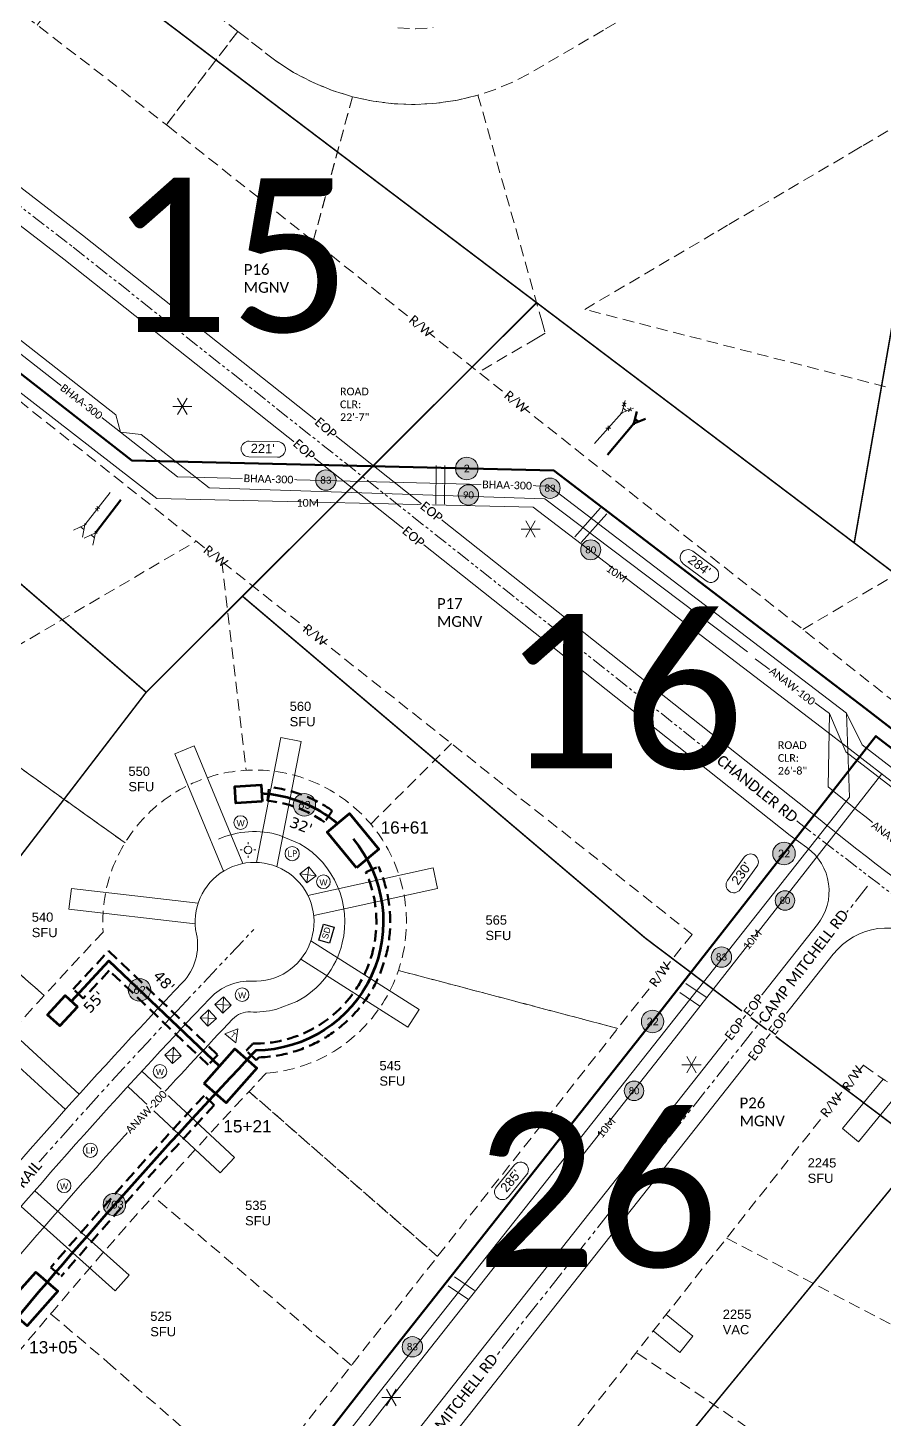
# Model space of a CAD drawing. Header units: inches. Extents: x 0 to 2372193, y 0 to 1426201.
# Drawn here: x 2369948 to 2370505, y 1420279 to 1421183 of the extents above; entities that cross this region are included whole.
import ezdxf
from ezdxf import colors
from ezdxf.entities.mleader import LeaderData, LeaderLine
from ezdxf.enums import TextEntityAlignment as Align
from ezdxf.lldxf.tags import DXFTag
from ezdxf.math import Vec2, Vec3

# ---------------------------------------------------------------- set-up
doc = ezdxf.new("R2010")
doc.units = ezdxf.units.IN
doc.header["$MEASUREMENT"] = 0
doc.linetypes.add('DASHED', pattern=[0.75, 0.5, -0.25])
doc.linetypes.add('PHANTOM2', pattern=[1.25, 0.625, -0.125, 0.125, -0.125, 0.125, -0.125])
for name, color, linetype in [('845CHH', 7, 'Continuous'), ('8645CHH', 7, 'Continuous'), ('ADDRESS', 6, 'Continuous'), ('AERIAL CABLE EX', 5, 'Continuous'), ('Center Line', 1, 'PHANTOM2'), ('EOP', 6, 'Continuous'), ('EX PED', 5, 'Continuous'), ('EXIST MH', 20, 'Continuous'), ('ga_clayton', 7, 'Continuous'), ('Grouping_Boundary', 2, 'Continuous'), ('HYDRANT', 7, 'Continuous'), ('INNER DUCT', 7, 'Continuous'), ('LIGHT_POST', 7, 'Continuous'), ('LINE LABELS', 7, 'Continuous'), ('Parcels', 7, 'Continuous'), ('Pedestal', 7, 'Continuous'), ('POLE INFO', 7, 'Continuous'), ('PROPOSED_BURIED', 5, 'Continuous'), ('REELS BUBBLES', 87, 'Continuous'), ('Right_of_Way', 7, 'Continuous'), ('SPAN LENGTHS', 7, 'Continuous'), ('Storm_Drain_Inlet', 7, 'Continuous'), ('StormDrain', 20, 'Continuous'), ('STREET NAMES', 250, 'Continuous'), ('Water_Meter', 7, 'Continuous')]:
    doc.layers.add(name, color=color, linetype=linetype)
for name, color, linetype, lineweight in [('AnchorGuyProposed', 1, 'Continuous', 50), ('AnchorGuyRemove', 7, 'Continuous', 0), ('BURIED CABLE EX', 32, 'BUR', 30), ('CenterLine', 161, 'Continuous', 0), ('DRIVEWAYS', 250, 'Continuous', 20), ('FireHydrant', 150, 'Continuous', 0), ('INNERDUCT', 4, 'Continuous', 53), ('Level 19', 7, 'DASHED', 0), ('OVERLASH', 255, 'Continuous', 0), ('Poles', 7, 'Continuous', 0), ('PROP CABLE', 1, 'Continuous', 50), ('PROPOSED_AERIAL', 1, 'Continuous', 60), ('ROAD CLEARENCE TEXT', 7, 'Continuous', 0), ('Stationing', 7, 'Continuous', 0), ('Transformer', 92, 'Continuous', 0), ('WaterMeter', 252, 'Continuous', 0)]:
    doc.layers.add(name, color=color, linetype=linetype, lineweight=lineweight)
doc.styles.add('Annotative', font='arial.ttf')
doc.styles.add('calibri', font='calibri.ttf')
doc.styles.add('Legend', font='calibri.ttf')
doc.styles.add('PROPOSED', font='calibri.ttf')
doc.styles.get("Standard").update_dxf_attribs({"font": 'arial.ttf'})
doc.styles.add('Style-Arial', font='arial.ttf')
tags = doc.linetypes.add('BUR', pattern='A,4.693196,-0.073857,["B",Standard,S=0.5,R=0,X=0,Y=-0.25],-0.553701,4.679246', length=10).pattern_tags.tags
tags[6] = DXFTag(74, 10)

# ---------------------------------------------------------------- blocks, each defined once
blk = doc.blocks.new('_Open90')
at = {"color": 0, "linetype": 'ByBlock', "lineweight": -2}
for p, q in [((-0.5, 0.5), (0, 0)), ((0, 0), (-1, 0)), ((0, 0), (-0.5, -0.5))]:
    blk.add_line(p, q, dxfattribs=at)
blk = doc.blocks.new('845CHH')
at = {"layer": '845CHH', "color": 1, "lineweight": 90}
blk.add_lwpolyline([(15.83, -10.3), (-14.23, -10.19), (-14.31, 8.84), (15.74, 8.74)], close=True, dxfattribs=at)
blk = doc.blocks.new('8645CHH')
at = {"layer": '8645CHH', "color": 1, "lineweight": 70}
blk.add_lwpolyline([(9.14, -5.9), (-7.87, -5.84), (-7.92, 4.93), (9.09, 4.88)], close=True, dxfattribs=at)
blk = doc.blocks.new('FireHydrant')
at = {"layer": 'FireHydrant'}
for points in [[(0, 1.07), (0, 1.44)], [(-1.07, 0), (-1.44, 0)], [(0, -1.07), (0, -1.44)], [(1.07, 0), (1.44, 0)]]:
    blk.add_lwpolyline(points, dxfattribs=at)
blk.add_circle((0, 0), 0.701, dxfattribs=at)
blk = doc.blocks.new('LP')
at = {"layer": 'EXIST MH', "color": 250, "lineweight": 0}
blk.add_circle((0, 0.01), 4.61, dxfattribs=at)
at = {"layer": 'EXIST MH', "color": 250, "insert": (0.09, 0.05), "char_height": 4, "width": 6.2563, "attachment_point": 5, "style": 'Legend'}
blk.add_mtext('{\\fVerdana|b0|i0|c0|p34;LP}', dxfattribs=at)
blk = doc.blocks.new('EX PED')
at = {"layer": 'EX PED', "color": 5, "lineweight": 0}
blk.add_lwpolyline([(-3.76, 3.74), (3.76, 3.74), (3.76, -3.74), (-3.76, -3.74)], close=True, dxfattribs=at)
for points in [[(-3.76, 3.74), (3.76, -3.74)], [(3.76, 3.74), (-3.76, -3.74)]]:
    blk.add_lwpolyline(points, dxfattribs=at)
blk = doc.blocks.new('StormDrainSymbol')
at = {"layer": 'StormDrain'}
blk.add_lwpolyline([(-1.36, 0.9), (1.36, 0.9), (1.36, -0.9), (-1.36, -0.9)], close=True, dxfattribs=at)
blk.add_text('SD', height=0.998, dxfattribs=at).set_placement((-0.87, -0.44))
blk = doc.blocks.new('Transformer')
at = {"layer": 'Transformer'}
blk.add_lwpolyline([(0, 1.52), (-1.31, -0.76), (1.31, -0.76)], close=True, dxfattribs=at)
blk.add_text('T', height=0.998, dxfattribs=at).set_placement((-0.35, -0.44))
blk = doc.blocks.new('WaterMeter')
at = {"layer": 'WaterMeter'}
blk.add_circle((0, 0), 1.11, dxfattribs=at)
blk.add_text('W', height=0.998, dxfattribs=at).set_placement((-0.66, -0.6))
blk = doc.blocks.new('*U310')
at = {"linetype": 'Continuous', "lineweight": 0, "true_color": 0xffffff}
h = blk.add_hatch(color=7, dxfattribs=at)
h.dxf.hatch_style = 1
h.paths.add_polyline_path([(-0.122, 0, 1), (0.122, 0, 1)])
at = {"color": 0, "linetype": 'ByBlock', "lineweight": -2}
blk.add_circle((0, 0), 0.122, dxfattribs=at)
at = {"color": 0, "linetype": 'ByBlock', "lineweight": -2, "style": 'PROPOSED'}
blk.add_attdef('CCFN', text='', height=0.0844, dxfattribs=at).set_placement((0, 0), align=Align.MIDDLE_CENTER)
at = {"color": 0, "linetype": 'ByBlock', "lineweight": -2, "flags": 104}
blk.add_attdef('CCFA', text='', height=0.0844, dxfattribs=at).set_placement((0.206, 0.09), align=Align.TOP_LEFT)
blk = doc.blocks.new('ACMAP_ANN_TEMPLATE_SPANS')
at = {"color": 0, "linetype": 'ByBlock', "lineweight": -2}
for p, q in [((-8.2, 12.5), (22.7, 12.5)), ((-8.2, -4.5), (22.7, -4.5))]:
    blk.add_line(p, q, dxfattribs=at)
for centre, start, end in [((-8.2, 4), 90, 270), ((22.7, 4), 270, 90)]:
    blk.add_arc(centre, 8.49, start, end, dxfattribs=at)
at = {"color": 18, "lineweight": 50, "true_color": 0x000000, "style": 'Annotative'}
blk.add_attdef('AERIALFOOT', text='', height=10, dxfattribs=at).set_placement((6.7, 4.7), align=Align.MIDDLE_CENTER)
blk = doc.blocks.new('POLES')
at = {"layer": 'Poles'}
for points in [[(-0.93, 1.72), (1.13, -1.84)], [(-0.93, -1.84), (1.13, 1.71)], [(-1.96, -0.06), (2.16, -0.06)]]:
    blk.add_lwpolyline(points, dxfattribs=at)
blk = doc.blocks.new('*U244')
for p, q in [((-7.59, 0.66), (-7.42, 0.81)), ((0, 0), (-7.59, 0.66)), ((-7.45, 0.49), (-7.59, 0.66))]:
    blk.add_line(p, q)
blk = doc.blocks.new('*U246')
for p, q in [((-7.58, 0.76), (-9.76, -0.08)), ((-9.57, 2), (-7.58, 0.76)), ((-8.37, 1.25), (-8.45, 0.43))]:
    blk.add_line(p, q)
for points in [[(-7.41, 0.9), (-7.58, 0.76)], [(0, 0), (-7.58, 0.76)], [(-7.58, 0.76), (-7.44, 0.58)], [(-3.44, 0.67), (-4.14, 0.09)], [(-4.08, 0.73), (-3.5, 0.03)]]:
    blk.add_lwpolyline(points)
blk = doc.blocks.new('*U245')
blk.add_line((-8.35, 1.33), (-8.44, 0.51))
blk.add_lwpolyline([(-9.55, 2.09), (-7.57, 0.83), (-9.76, 0.02)])
blk = doc.blocks.new('*U247')
for p, q in [((-9.77, -0.19), (-7.59, 0.66)), ((-7.59, 0.66), (-9.58, 1.89)), ((-8.45, 0.33), (-8.38, 1.15)), ((-7.59, 0.66), (-7.42, 0.8)), ((0, 0), (-7.59, 0.66)), ((-7.45, 0.49), (-7.59, 0.66))]:
    blk.add_line(p, q)
blk = doc.blocks.new('*U248')
for points in [[(-7.57, 0.83), (-9.78, 0.04)], [(-7.57, 0.83), (-9.54, 2.1)], [(-8.67, 0.12), (-9.52, 0.44)], [(-8.43, 1.75), (-9.32, 1.62)], [(-9.25, -0.14), (-8.93, 0.7)], [(-8.81, 1.24), (-8.94, 2.13)], [(-8.44, 0.53), (-8.35, 1.33)], [(-7.57, 0.83), (-7.4, 0.97)], [(0, 0), (-7.57, 0.83)], [(-7.43, 0.66), (-7.57, 0.83)], [(-4.14, 0.14), (-3.43, 0.7)], [(-3.51, 0.06), (-4.07, 0.77)]]:
    blk.add_lwpolyline(points)
blk = doc.blocks.new('*U455')
at = {"linetype": 'Continuous', "lineweight": 0}
for p, q in [((-0.04, -1.35), (-1.04, 0.68)), ((0.86, -0.91), (-0.14, 1.12))]:
    blk.add_line(p, q, dxfattribs=at)
blk = doc.blocks.new('*U456')
at = {"linetype": 'Continuous', "lineweight": 0}
for p, q in [((-0.04, -1.35), (-1.04, 0.68)), ((0.86, -0.91), (-0.14, 1.12))]:
    blk.add_line(p, q, dxfattribs=at)
blk = doc.blocks.new('*U424')
at = {"linetype": 'Continuous', "lineweight": 0}
for p, q in [((0.51, -0.12), (-3.93, 0.26)), ((0.42, -1.12), (-4.02, -0.74))]:
    blk.add_line(p, q, dxfattribs=at)
blk = doc.blocks.new('*U425')
at = {"linetype": 'Continuous', "lineweight": 0}
for p, q in [((0.51, -0.12), (-3.93, 0.26)), ((0.42, -1.12), (-4.02, -0.74))]:
    blk.add_line(p, q, dxfattribs=at)

msp = doc.modelspace()

# ---------------------------------------------------------------- linework, layer by layer
at = {"layer": 'AERIAL CABLE EX', "lineweight": 0}
for points in [[(2370008.35, 1420920.02), (2370005.34, 1420931.26), (2369875.07, 1421033.08), (2369836.92, 1421062.9), (2369685.56, 1421179.63), (2369680.02, 1421348.58), (2369477.42, 1421346.83), (2369355.36, 1421451.88), (2369209.84, 1421582.41), (2369184.51, 1421605.84), (2368814.39, 1421929.23), (2368663.14, 1421980.87), (2368411.46, 1422091.02), (2368329.39, 1422355.55), (2368150.9, 1422591.99), (2368012.42, 1422822.14), (2367874.32, 1422981.38), (2367668.43, 1423143.76), (2367556.83, 1423231.77), (2367556.35, 1423258.78)], [(2370415.84, 1420777.38), (2370284.09, 1420876.78), (2370066, 1420883.85), (2370021.68, 1420918.48), (2370008.34, 1420920.05)]]:
    msp.add_lwpolyline(points, dxfattribs=at).dxf.unprotected_set("ltscale", 0)
at = {"layer": 'BURIED CABLE EX', "lineweight": 0}
for points in [[(2370469.03, 1420737.37), (2370479.75, 1420712.41), (2370621.85, 1420602.7), (2370757.56, 1420515.3, 0.017997), (2370832.99, 1420594.98), (2370841.08, 1420604.23, 0.02712), (2370942.38, 1420734.81), (2370946.7, 1420741.08, 0.003806), (2370959.67, 1420760.32, 0.010881), (2371052.6, 1420912.54), (2371055.37, 1420917.3, 0.001815), (2371070.19, 1420943.1, 0.028699), (2371088.47, 1420978.95), (2371088.47, 1420978.95, 0.034324), (2371104.76, 1421024.22), (2371107.26, 1421033.52, 0.074399), (2371117.72, 1421136.83), (2371113.39, 1421243.47)], [(2370695.2, 1420844.12), (2370702.59, 1420838.98), (2370854.61, 1420733.24, -0.425965), (2370856.87, 1420719, -0.039308), (2370704.18, 1420547.09, -0.341388), (2370673.78, 1420543.79, -0.033378), (2370468.15, 1420689.57), (2370469.03, 1420737.37)], [(2369540.13, 1419398.27, -0.093447), (2369601.6, 1419843.61), (2369605.85, 1419856.07, -0.052419), (2369713.7, 1420085.69), (2369721.92, 1420099.09, -0.008154), (2369743.38, 1420132.33, -0.010409), (2369843.64, 1420264.75), (2369851.99, 1420275.26, -0.011866), (2369973.38, 1420420.56), (2369983.67, 1420432.25, -0.009049), (2370081.21, 1420538.71, -0.217628), (2370092.78, 1420543.36, 0.070616), (2370109.18, 1420544.92), (2370122.82, 1420550.06, 0.215492), (2370152.48, 1420588.17), (2370152.48, 1420588.17), (2370152.48, 1420588.17, 0.331863), (2370124.92, 1420652.62), (2370111.55, 1420658.3, 0.173705), (2370072.1, 1420655.67)]]:
    msp.add_lwpolyline(points, format="xyb", dxfattribs=at).dxf.unprotected_set("ltscale", 0)
msp.add_lwpolyline([(2370469.03, 1420737.37), (2370420.76, 1420772.72)], dxfattribs=at).dxf.unprotected_set("ltscale", 0)
at = {"layer": 'CenterLine', "color": 7, "linetype": 'PHANTOM2', "lineweight": 0, "ltscale": 20}
for points in [[(2370493.66, 1420624.98), (2370465.62, 1420589.51), (2370095.18, 1420120.88, 0.215134), (2369859.84, 1419211.88, 0.213535)], [(2369699.49, 1420120.66, -0.036086), (2370045.28, 1420544.36), (2370094.93, 1420596.96)]]:
    msp.add_lwpolyline(points, format="xyb", dxfattribs=at)
at = {"layer": 'DRIVEWAYS', "color": 1, "lineweight": 0}
for points in [[(2370075.29, 1420634.84), (2370043.71, 1420711.17), (2370056.27, 1420716.3), (2370087.89, 1420639.79)], [(2370096.77, 1420640.52), (2370112.47, 1420721.62), (2370125.78, 1420718.98), (2370110.02, 1420637.7)], [(2370130.1, 1420619.06), (2370211.41, 1420636.93), (2370214.25, 1420623.67), (2370133.89, 1420606.03)], [(2370056.89, 1420600.68), (2369974.86, 1420610.17), (2369976.49, 1420623.64), (2370058.83, 1420614.09)], [(2370132.11, 1420589.66), (2370202.34, 1420544.96), (2370195, 1420533.54), (2370125.61, 1420577.75)], [(2369972.53, 1420479.91), (2369911.77, 1420535.44), (2369920.97, 1420545.41), (2369981.59, 1420489.97)], [(2370022.26, 1420504.92), (2370082.47, 1420448.8), (2370073.17, 1420438.92), (2370013.11, 1420494.94)], [(2370515.06, 1420492.02), (2370487.85, 1420459), (2370477.42, 1420467.68), (2370503.89, 1420499.77)], [(2369952.59, 1420427.17), (2370014.04, 1420372.29), (2370004.95, 1420362.22), (2369943.7, 1420416.95)], [(2370362.9, 1420346.72), (2370380.29, 1420332.73), (2370371.74, 1420322.2), (2370354.49, 1420336.08)]]:
    msp.add_lwpolyline(points, dxfattribs=at)
at = {"layer": 'EOP', "color": 6, "lineweight": 0}
for points in [[(2371049.63, 1421828.14), (2371077.76, 1421135.06, -0.14542), (2371035.54, 1420963.1, -0.013028), (2370926.16, 1420782.17, -0.003513), (2370914.5, 1420764.86, -0.416595), (2370886.57, 1420759.73), (2370702.8, 1420887.56, -0.233306), (2370687.82, 1420914.67, 2.759786), (2370660.48, 1420878.64, -0.211638), (2370688.33, 1420873.26), (2370874.54, 1420743.74, -0.423868), (2370879.16, 1420715.37, -0.041088), (2370718.04, 1420532.67, -0.341388), (2370663.33, 1420526.74, -0.033361), (2370455.63, 1420673.98), (2369983.74, 1421048.17), (2369807.99, 1421183.71, -0.400988)], [(2369197.69, 1421411.93, 0.106087), (2369327.3, 1421504.37, -0.431641), (2369378.02, 1421509.15, 0.013583), (2369692.84, 1421247.26), (2369971.42, 1421032.42), (2370443.51, 1420658.06), (2370454.4, 1420650.12, -0.425499), (2370461.23, 1420600.14), (2370087.34, 1420127.08, 0.204089), (2369842.75, 1419258.35, -0.431011), (2369810.53, 1419218.97, 0.000392), (2369807.37, 1419218.74, 0.028207), (2369575, 1419188.38, -0.377817), (2369543.37, 1419212.32, -0.200738), (2369728.31, 1420145.62, -0.032616), (2370062.12, 1420547.64, -0.000416), (2370066.72, 1420552.48, -0.217628), (2370093.71, 1420563.34, 2.925511), (2370057.69, 1420593.98, -0.246241), (2370048.84, 1420562.7, 0.032448), (2369714.77, 1420161.01, -0.388396), (2369668.47, 1420151.58, 0.186255), (2369451.76, 1420189.15)], [(2372026.09, 1419367.98), (2371859, 1419559.86), (2371679.59, 1419792.93, 0.086458), (2371426.19, 1420022), (2371252.25, 1420131.41), (2370652.87, 1420509.69, -0.018648), (2370533.08, 1420589.43, 0.401303), (2370471.46, 1420580.83), (2370102.98, 1420114.62, 0.213793), (2369868.73, 1419219.36, 0.006665), (2369948.59, 1418777.89), (2370033.23, 1418274.41)]]:
    msp.add_lwpolyline(points, format="xyb", dxfattribs=at)
at = {"layer": 'INNERDUCT'}
msp.add_lwpolyline([(2370100.01, 1420685.42, -0.162858), (2370149.35, 1420665.89, -0.162858)], format="xyb", dxfattribs=at)
for points in [[(2369976.42, 1420550.38), (2370000.82, 1420576.63), (2370072.69, 1420508.13)], [(2370075.68, 1420511.49), (2370075.79, 1420511.38)]]:
    msp.add_lwpolyline(points, dxfattribs=at)
at = {"layer": 'Level 19', "color": 2, "lineweight": 50, "ltscale": 15}
for points in [[(2370140.82, 1420666.77, 0.126688), (2370103.86, 1420680.6), (2370104.82, 1420689.55, -0.126688), (2370145.98, 1420674.14)], [(2370090.06, 1420518.24, -0.000396), (2370094.38, 1420522.8, 0.54747), (2370167.77, 1420634.1), (2370176, 1420637.76, -0.532701), (2370098.29, 1420513.84, 0.000155), (2370096.6, 1420512.06)], [(2369969.86, 1420371.5, -0.009421), (2370069.22, 1420482.82), (2370062.62, 1420488.94, 0.009421), (2369963.04, 1420377.37)]]:
    msp.add_lwpolyline(points, format="xyb", close=True, dxfattribs=at)
msp.add_lwpolyline([(2370065.34, 1420508.92), (2370001.02, 1420570.23), (2369984.17, 1420552.1), (2369977.58, 1420558.23), (2370000.63, 1420583.03), (2370071.55, 1420515.43)], close=True, dxfattribs=at)
at = {"layer": 'Parcels', "color": 255, "linetype": 'DASHED', "lineweight": 0, "ltscale": 15}
for points in [[(2369954.26, 1421184.56), (2369999.29, 1421246.9), (2370084.64, 1421180.44), (2370038.16, 1421119.86)], [(2370407.8, 1421231.16), (2370322.19, 1421181.21), (2370273.2, 1421152.64), (2370262.71, 1421147.26), (2370251.83, 1421142.71), (2370240.63, 1421139), (2370227.25, 1421135.78), (2370213.64, 1421133.77), (2370199.9, 1421132.99), (2370186.15, 1421133.43), (2370172.49, 1421135.12), (2370159.04, 1421138.01), (2370145.85, 1421142.12), (2370133.09, 1421147.4), (2370120.85, 1421153.81), (2370109.23, 1421161.29), (2370084.64, 1421180.44), (2369999.29, 1421246.9)], [(2370038.16, 1421119.86), (2370084.64, 1421180.44), (2370109.23, 1421161.29), (2370120.85, 1421153.81), (2370133.09, 1421147.4), (2370145.85, 1421142.12), (2370159.04, 1421138.01), (2370133.61, 1421044.19)], [(2370188.64, 1421182.85), (2370200.11, 1421182.21), (2370211.57, 1421182.9)], [(2370133.61, 1421044.19), (2370159.04, 1421138.01), (2370172.49, 1421135.12), (2370186.15, 1421133.43), (2370199.9, 1421132.99), (2370213.64, 1421133.77), (2370227.25, 1421135.78), (2370240.63, 1421139), (2370282.1, 1420992.37), (2370284.35, 1420984.41), (2370278.89, 1420981.12), (2370241.02, 1420959.02)], [(2370559.95, 1420935.55), (2370309.97, 1420999.85), (2370368.12, 1421034.06), (2370396.4, 1421050.7), (2370403.71, 1421055), (2370483.6, 1421102), (2370490.84, 1421106.26), (2370528.61, 1421128.48), (2370605.77, 1420996.07)], [(2370451.78, 1420791.9), (2370571.61, 1420862.73)], [(2370011.3, 1420653.25), (2370002.33, 1420659.66), (2369881.43, 1420746.08), (2370057.61, 1420849.21)], [(2370074.23, 1420836.03), (2370090.05, 1420700.38)], [(2369958.83, 1420554.13), (2369795.9, 1420696.01), (2369881.43, 1420746.08), (2370002.33, 1420659.66), (2370011.3, 1420653.25)], [(2370170.96, 1420665.41), (2370223.43, 1420717.72)], [(2369893.02, 1420480.58), (2369703.7, 1420641.92), (2369795.9, 1420696.01), (2369958.83, 1420554.13)], [(2370188.92, 1420570.35), (2370331.43, 1420532.67)], [(2370331.43, 1420532.67), (2370188.92, 1420570.35)], [(2370091.83, 1420491.68), (2370214.33, 1420384.52)], [(2370214.33, 1420384.52), (2370091.83, 1420491.68)], [(2370158.37, 1420313.71), (2370029.56, 1420423.67)], [(2370402.13, 1420396.35), (2370614.93, 1420285.17), (2370679.04, 1420386.75)], [(2369962.96, 1420347.26), (2370000, 1420315.87), (2370094.45, 1420232.85)], [(2370937.26, 1420223.78), (2370788.32, 1420021.25), (2370343.5, 1420322.18)]]:
    msp.add_lwpolyline(points, dxfattribs=at)
at = {"layer": 'PROPOSED_BURIED', "color": 10, "lineweight": 60, "ltscale": 6}
msp.add_lwpolyline([(2370159.48, 1420655.75, -0.63405), (2370096.31, 1420518.3, 0.032845), (2369763.9, 1420118.04, 0.19676), (2369584.62, 1419235.75, -0.009253), (2369660.11, 1419248.04), (2369675.77, 1419139.16)], format="xyb", dxfattribs=at)
at = {"layer": 'Right_of_Way', "color": 3, "linetype": 'DASHED', "lineweight": 0, "ltscale": 15}
for points in [[(2369884.22, 1421238.58), (2370039.18, 1421119.07), (2370510.14, 1420745.62), (2370648.37, 1420644.73, 0.000916), (2370706.87, 1420606.07, 0.026294), (2370805.86, 1420718.43), (2370662.36, 1420818.24, -2.283549), (2370746.27, 1420930.41), (2370887.06, 1420832.48, 0.011721), (2370983.59, 1420993.11, 0.14598), (2371017.82, 1421132.39), (2370991.08, 1421791.17)], [(2369245.86, 1421376.76, 0.061211), (2369331.84, 1421429.94, 0.013021), (2369637.53, 1421176.26), (2369915.97, 1420961.52), (2370379.73, 1420593.78), (2370040.42, 1420164.48, 0.198391), (2369780.16, 1419276.79, 0.022231), (2369596.68, 1419253.13, -0.193417), (2369776.21, 1420109.47, -0.032443), (2370103.04, 1420503.59, 2.398238), (2369997.09, 1420595.29, 0.030361), (2369679.33, 1420214.19, 0.1701), (2369440.04, 1420247.99, 0.1701)], [(2370491.3, 1420508.65, -0.00004), (2370491.04, 1420508.84), (2370149.89, 1420077.21, 0.213853), (2369927.91, 1419229.24, 0.006676), (2370007.63, 1418788.6), (2370092.4, 1418284.35)], [(2371949.19, 1419319.88), (2371609.23, 1419736.8, 0.086699), (2371378.23, 1419945.85), (2371204.27, 1420055.26), (2370605.33, 1420433.27, -0.016922), (2370491.3, 1420508.65, -0.016922)]]:
    msp.add_lwpolyline(points, format="xyb", dxfattribs=at)

# ---------------------------------------------------------------- block references
at = {"layer": '845CHH', "color": 1, "lineweight": 50}
for p, rotation in [((2370159.48, 1420655.75), 309.691956604541), ((2370080.89, 1420501.94), 228.6007743991034), ((2369951.53, 1420356.97), 228.6007743991034)]:
    msp.add_blockref('845CHH', p, dxfattribs=dict(at, rotation=rotation))
at = {"layer": '8645CHH', "color": 1, "lineweight": 50}
for p, rotation in [((2370090.87, 1420685.42), 3.471755062314018), ((2369969.89, 1420544), 47.57651791405318)]:
    msp.add_blockref('8645CHH', p, dxfattribs=dict(at, rotation=rotation))
at = {"layer": 'AnchorGuyProposed', "xscale": -3.5, "yscale": -3.5, "zscale": -3.5}
for name, p, rotation in [('*U247', (2370324.69, 1420905.29), 54.65770695759011), ('*U244', (2370008.54, 1420876.05), 237.6029987381461)]:
    msp.add_blockref(name, p, dxfattribs=dict(at, rotation=rotation))
at = {"layer": 'AnchorGuyRemove', "xscale": -3.5, "yscale": -3.5, "zscale": -3.5}
for name, p, rotation in [('*U248', (2370316.43, 1420912.71), 54.65770695759011), ('*U246', (2370001.66, 1420880.91), 237.6029987381461), ('*U245', (2370008.84, 1420875.45), 237.6029987381461)]:
    msp.add_blockref(name, p, dxfattribs=dict(at, rotation=rotation))
at = {"layer": 'ga_clayton', "xscale": 3, "yscale": 3, "zscale": 3}
for p in [(2370048.21, 1420936.97), (2370274.48, 1420857.27), (2370379.07, 1420509.25), (2370184.08, 1420293.05)]:
    msp.add_blockref('POLES', p, dxfattribs=at)
at = {"layer": 'HYDRANT', "lineweight": 35, "xscale": 3.5, "yscale": 3.5, "zscale": 3.5}
msp.add_blockref('FireHydrant', (2370091.2, 1420648.63), dxfattribs=at)
at = {"layer": 'LIGHT_POST', "lineweight": 35}
for p in [(2370119.87, 1420646.25), (2369988.78, 1420453.45)]:
    msp.add_blockref('LP', p, dxfattribs=at)
at = {"layer": 'OVERLASH', "color": 18, "true_color": 0x000000}
for name, p, xscale, yscale, zscale, rotation in [('*U425', (2370212.93, 1420895.53), 5.638286773768183, 5.638286773768183, 5.638286773768183, 94.47999126188384), ('*U424', (2370317.96, 1420868.97), 5.638286773768183, 5.638286773768183, 5.638286773768183, 53.17665921688798), ('*U456', (2370380.44, 1420555.44), 6.997610170159891, 6.997610170159891, 6.997610170159891, 29.58604214160418), ('*U455', (2370230.03, 1420364.86), 6.997610170159891, 6.997610170159891, 6.997610170159891, 29.58604214160418)]:
    msp.add_blockref(name, p, dxfattribs=dict(at, xscale=xscale, yscale=yscale, zscale=zscale, rotation=rotation))
at = {"layer": 'Pedestal', "lineweight": 35}
for p, rotation in [((2370130.17, 1420632.49), 307.7675453957186), ((2370130.17, 1420632.49), 307.7675453957186), ((2370075.01, 1420547.97), 312.3509108313214), ((2370065.35, 1420539.36), 312.3509108313214), ((2370042.47, 1420515.09), 312.3509108313214)]:
    msp.add_blockref('EX PED', p, dxfattribs=dict(at, rotation=rotation))
at = {"layer": 'REELS BUBBLES', "color": 250, "lineweight": 0}
for p, xscale, yscale, zscale, values in [((2370141.81, 1420888.92), 54.17900581686615, 54.17900581686615, 54.17900581686615, {'CCFN': '83'}), ((2370127.84, 1420677.89), 60, 60, 60, {'CCFN': '63'}), ((2370439.5, 1420646.31), 60, 60, 60, {'CCFN': '22'}), ((2370398.84, 1420579.02), 54.17900581686615, 54.17900581686615, 54.17900581686615, {'CCFN': '83'}), ((2370020.69, 1420557.69), 60, 60, 60, {'CCFN': '62'}), ((2370354.1, 1420537.17), 60, 60, 60, {'CCFN': '22'}), ((2370342.07, 1420492.09), 52.03783964789912, 52.03783964789912, 52.03783964789912, {'CCFN': '80'}), ((2370004.37, 1420418.18), 60, 60, 60, {'CCFN': '703'})]:
    msp.add_blockref('*U310', p, dxfattribs=dict(at, xscale=xscale, yscale=yscale, zscale=zscale)).add_auto_attribs(values)
at = {"layer": 'SPAN LENGTHS', "lineweight": 0}
ref = msp.add_blockref('ACMAP_ANN_TEMPLATE_SPANS', (2370096.71, 1420906.66), dxfattribs=dict(at, xscale=0.6000000000000001, yscale=0.6000000000000001, zscale=0.6000000000000001, rotation=359.188376702844))
ref.add_attrib('AERIALFOOT', "221'", dxfattribs={"layer": 'PROP CABLE', "height": 6, "rotation": 359.18838, "style": 'Annotative'}).set_placement((2370100.76, 1420909.44), align=Align.MIDDLE_CENTER)
ref = msp.add_blockref('ACMAP_ANN_TEMPLATE_SPANS', (2370379.6, 1420833.8), dxfattribs=dict(at, xscale=0.6000000000000001, yscale=0.6000000000000001, zscale=0.6000000000000001, rotation=323.0336300803115))
ref.add_attrib('AERIALFOOT', "284'", dxfattribs={"layer": 'PROP CABLE', "height": 6, "rotation": 323.03363, "style": 'Annotative'}).set_placement((2370384.52, 1420833.65), align=Align.MIDDLE_CENTER)
ref = msp.add_blockref('ACMAP_ANN_TEMPLATE_SPANS', (2370411.72, 1420628.46), dxfattribs=dict(at, xscale=0.6000000000000001, yscale=0.6000000000000001, zscale=0.6000000000000001, rotation=54.28687917614914))
ref.add_attrib('AERIALFOOT', "230'", dxfattribs={"layer": 'PROP CABLE', "height": 6, "rotation": 54.28688, "style": 'Annotative'}).set_placement((2370411.76, 1420633.38), align=Align.MIDDLE_CENTER)
ref = msp.add_blockref('ACMAP_ANN_TEMPLATE_SPANS', (2370261.49, 1420428.74), dxfattribs=dict(at, xscale=0.6000000000000001, yscale=0.6000000000000001, zscale=0.6000000000000001, rotation=50.43418258972615))
ref.add_attrib('AERIALFOOT', "285'", dxfattribs={"layer": 'PROP CABLE', "height": 6, "rotation": 50.43418, "style": 'Annotative'}).set_placement((2370261.86, 1420433.64), align=Align.MIDDLE_CENTER)
at = {"layer": 'Storm_Drain_Inlet', "lineweight": 35, "xscale": 4, "yscale": 4, "zscale": 4, "rotation": 74.14710124927537}
msp.add_blockref('StormDrainSymbol', (2370142.19, 1420594.23), dxfattribs=at)
at = {"layer": 'Transformer', "lineweight": 35, "xscale": 3.5, "yscale": 3.5, "zscale": 3.5, "rotation": 321.3622777942796}
msp.add_blockref('Transformer', (2370081.3, 1420528.34), dxfattribs=at)
at = {"layer": 'Water_Meter', "color": 5, "lineweight": 35, "xscale": 4, "yscale": 4}
for p in [(2370086.42, 1420666.38, 5), (2370140.25, 1420627.93, 5), (2370087.39, 1420554.57, 5), (2370034, 1420504.73, 5), (2369971.7, 1420430.44, 5)]:
    msp.add_blockref('WaterMeter', p, dxfattribs=at)

# ---------------------------------------------------------------- texts
at = {"layer": 'ADDRESS', "color": 1, "lineweight": 35, "char_height": 6, "attachment_point": 1}
for s, insert in [('560\\PSFU', (2370118.29, 1420744.95)), ('550\\PSFU', (2370013.5, 1420702.74)), ('540\\PSFU', (2369950.7, 1420607.97)), ('565\\PSFU', (2370245.51, 1420606.06)), ('545\\PSFU', (2370176.61, 1420511.45)), ('2245\\PSFU', (2370454.84, 1420448.3)), ('535\\PSFU', (2370089.33, 1420420.69)), ('525\\PSFU', (2370027.7, 1420348.63)), ('2255\\PVAC', (2370399.7, 1420349.96))]:
    msp.add_mtext(s, dxfattribs=dict(at, insert=insert))
at = {"layer": 'Grouping_Boundary', "style": 'PROPOSED'}
for s, p in [('15', (2370000.28, 1420985.09)), ('16', (2370255.72, 1420701.59)), ('26', (2370239.04, 1420377.63))]:
    msp.add_text(s, height=100, dxfattribs=at).set_placement(p)
at = {"layer": 'INNER DUCT', "char_height": 7, "width": 12.1084, "attachment_point": 5, "style": 'Legend'}
for s, insert, rotation in [("\\pxqc;{\\fVerdana|b0|i0|c0|p34;32'}", (2370125.67, 1420664.5), 339.20009), ("\\pxqc;{\\fVerdana|b0|i0|c0|p34;48'}", (2370036.61, 1420563.3), 313.10514), ("\\pxqc;{\\fVerdana|b0|i0|c0|p34;55'}", (2369991.11, 1420549.78), 46.77873)]:
    msp.add_mtext(s, dxfattribs=dict(at, insert=insert, rotation=rotation))
at = {"layer": 'POLE INFO', "char_height": 7, "width": 0.2965, "attachment_point": 1, "style": 'calibri'}
for s, insert in [('P16\\PMGNV', (2370088.45, 1421029.29)), ('P17\\PMGNV', (2370213.98, 1420812.24)), ('P26\\PMGNV', (2370410.59, 1420487.74))]:
    msp.add_mtext(s, dxfattribs=dict(at, insert=insert))
at = {"layer": 'ROAD CLEARENCE TEXT', "lineweight": 50, "char_height": 5, "attachment_point": 1, "style": 'PROPOSED'}
for s, insert in [('ROAD CLR:\\P22\'-7"', (2370151, 1420948.99)), ('ROAD CLR:\\P26\'-8"', (2370435.49, 1420719.24))]:
    msp.add_mtext_dynamic_manual_height_columns(s, width=26.2338, gutter_width=50, heights=[0], dxfattribs=dict(at, insert=insert))
at = {"layer": 'Stationing', "color": 7, "lineweight": 35, "style": 'Style-Arial'}
for s, p in [('16+61', (2370193.04, 1420663.19)), ('15+21', (2370090.84, 1420469.05)), ('13+05', (2369964.69, 1420325.51))]:
    e = msp.add_text(s, height=8, rotation=0, dxfattribs=at)
    e.set_placement(p, align=Align.MIDDLE_CENTER)
    e.dxf.unprotected_set("ltscale", 0)

# ---------------------------------------------------------------- leaders
at = {"layer": 'ga_clayton'}
ml = msp.add_multileader_mtext('Standard', dxfattribs=at)
ml.set_content('\\pxt10;NOTE: 749-772 UNITS COUNTS FOR\\P\\ptz;ENERGIZED EXISTING FBT FOR \\PADDRESS 748 (51995432)', color=256)
ml.set_leader_properties(color=256, linetype='ByLayer', lineweight=30)
ml.set_arrow_properties(name='OPEN90')
ml.build(insert=Vec2(0, 0))
ml.multileader.update_dxf_attribs({"leader_type": 2, "dogleg_length": 0.36, "arrow_head_size": 22.59, "scale": 5})
ctx = ml.context
ctx.base_point, ctx.scale, ctx.char_height, ctx.arrow_head_size, ctx.landing_gap_size, ctx.plane_origin = Vec3(2370638.16, 1425758.3), 5, 5.2776, 22.59, 0.203, Vec3(2370621.98, 1425682.48)
notes = []
notes.append((ctx, [(0, (0, 0, 0), (0, 0), (1, 0), 1, [])]))
ctx.mtext.insert, ctx.mtext.width, ctx.mtext.defined_height, ctx.mtext.flow_direction = Vec3(2370638.36, 1425760.94), 154.0655, 53.22, 5
ml = msp.add_multileader_mtext('Standard', dxfattribs=at)
ml.set_content('\\pxt10;NOTE: 773-778 UNITS COUNTS FOR\\P\\ptz;ENERGIZED EXISTING FBT FOR \\PADDRESS 788 (51991809)', color=256)
ml.set_leader_properties(color=256, linetype='ByLayer', lineweight=30)
ml.set_arrow_properties(name='OPEN90')
ml.build(insert=Vec2(0, 0))
ml.multileader.update_dxf_attribs({"leader_type": 2, "dogleg_length": 0.36, "arrow_head_size": 22.59, "scale": 5})
ctx = ml.context
ctx.base_point, ctx.scale, ctx.char_height, ctx.arrow_head_size, ctx.landing_gap_size, ctx.plane_origin = Vec3(2370772.51, 1425436.28), 5, 5.2776, 22.59, 0.203, Vec3(2370756.33, 1425360.45)
notes.append((ctx, [(0, (0, 0, 0), (0, 0), (1, 0), 1, [])]))
ctx.mtext.insert, ctx.mtext.width, ctx.mtext.defined_height, ctx.mtext.flow_direction = Vec3(2370772.72, 1425438.92), 154.0655, 53.22, 5
for ctx, leaders in notes:
    for number, flags, end, landing, length, lines in leaders:
        leader = LeaderData()
        leader.index, (leader.has_last_leader_line, leader.has_dogleg_vector, leader.attachment_direction) = number, flags
        leader.last_leader_point, leader.dogleg_vector, leader.dogleg_length = Vec3(end), Vec3(landing), length
        for number, points, colour, breaks in lines:
            line = LeaderLine()
            line.index, line.vertices, line.color, line.breaks = number, Vec3.list(points), colors.encode_raw_color(colour), breaks
            leader.lines.append(line)
        ctx.leaders.append(leader)

# ---------------------------------------------------------------- next in the draw order: texts
at = {"layer": 'BURIED CABLE EX', "char_height": 5, "width": 35.3731, "attachment_point": 5, "style": 'Legend', "bg_fill": 3, "box_fill_scale": 1.1, "bg_fill_color": 256, "bg_fill_transparency": 0}
for s, insert, rotation in [('ANAW-100', (2370444.9, 1420755.05), 322.00102), ('ANAW-100', (2370511.32, 1420654.99), 322.78286), ('ANAW-200', (2370025.09, 1420478.4), 46.57068)]:
    msp.add_mtext(s, dxfattribs=dict(at, insert=insert, rotation=rotation))

# ---------------------------------------------------------------- next in the draw order: linework, layer by layer
at = {"layer": 'AERIAL CABLE EX', "lineweight": 0}
msp.add_lwpolyline([(2367650.56, 1423024.05), (2367698.16, 1423077.3), (2367850.9, 1422956.83), (2367984.89, 1422802.33), (2368121.37, 1422572.59), (2368296.94, 1422339.62), (2368377.47, 1422083.88), (2368650.15, 1421961.86), (2368802.58, 1421906.67, -0.014035), (2369154.15, 1421601.47), (2369470.53, 1421318.85), (2369653.01, 1421320.43), (2369657.95, 1421166.2), (2369827.74, 1421035.26), (2370031.95, 1420877.05), (2370276.51, 1420871.29), (2370467.21, 1420725.65), (2370615.4, 1420611.25), (2370846.24, 1420462.38), (2370912.93, 1420248.29), (2371254.16, 1420032.17), (2371525.75, 1420050.36), (2371661.52, 1419922.12), (2371639.99, 1419720.36)], format="xyb", dxfattribs=at)
for points in [[(2370480.17, 1420737.48), (2370286.96, 1420884.99), (2370045.3, 1420891.14), (2370008.32, 1420920.05), (2369832.63, 1421057.37), (2369693.04, 1421165.02), (2369686.79, 1421355.64), (2369458.74, 1421353.67), (2369350.74, 1421446.62), (2369205.13, 1421577.23), (2369179.73, 1421600.72), (2368958.76, 1421791.5)], [(2369800.1, 1419472.52), (2369860.27, 1419783.72), (2370015.47, 1420089.79), (2370177.25, 1420297.29), (2370361.95, 1420530.97), (2370482.03, 1420682.9), (2370480.17, 1420737.48)], [(2370480.17, 1420737.48), (2370490.3, 1420716.9), (2370627.62, 1420610.88), (2370850.58, 1420467.3), (2370911.85, 1420269.38), (2371214.94, 1420078.09), (2371277.22, 1420038.91), (2371527.54, 1420055.68), (2371690.87, 1419906.34), (2371667.64, 1419680.39)]]:
    msp.add_lwpolyline(points, dxfattribs=at).dxf.unprotected_set("ltscale", 0)
msp.add_lwpolyline([(2369808.18, 1419470.96), (2369868.13, 1419781.03), (2370022.44, 1420085.36), (2370183.72, 1420292.21), (2370368.43, 1420525.91), (2370503.04, 1420697.99)], dxfattribs=at)
at = {"layer": 'Grouping_Boundary', "const_width": 1}
for points in [[(2371214.11, 1420970.07), (2370966.58, 1421040.25), (2370901.23, 1420930.72), (2370617.33, 1421083.11), (2370521.61, 1421057.48), (2370485.12, 1420848.13), (2370691.48, 1420692.06), (2370530.49, 1420454.77), (2370715.88, 1420343.06), (2370856.11, 1420522.93), (2370899.29, 1420545.93), (2371027.72, 1420644.99)], [(2370530.49, 1420454.77), (2370202.3, 1420054.76), (2369907.44, 1420263.06), (2369727.53, 1420363.48), (2370025.04, 1420751.09), (2370087.59, 1420813.49), (2370349.41, 1420591.29)]]:
    msp.add_lwpolyline(points, close=True, dxfattribs=at)
at = {"layer": 'PROPOSED_AERIAL', "color": 5, "lineweight": 50}
for points in [[(2369198.45, 1421569.79), (2369344.14, 1421439.11), (2369432.06, 1421363.44), (2369696.46, 1421365.72), (2369703.73, 1421144.15), (2369826.5, 1421049.47), (2370015.72, 1420901.57), (2370290.01, 1420895.11), (2370492.41, 1420740.53), (2370639.17, 1420627.23), (2370859.52, 1420485.32), (2370864.37, 1420456.57)], [(2369789.32, 1419473.1), (2369850.71, 1419787), (2370006.99, 1420095.17), (2370169.38, 1420303.46), (2370354.1, 1420537.17), (2370499.22, 1420722.64), (2370633.4, 1420619.05), (2370850.4, 1420479.31), (2370858.9, 1420462.44), (2370864.36, 1420456.6)]]:
    msp.add_lwpolyline(points, dxfattribs=at)

# ---------------------------------------------------------------- next in the draw order: texts
at = {"layer": 'AERIAL CABLE EX', "char_height": 5, "width": 32.4731, "attachment_point": 5, "style": 'Legend', "bg_fill": 3, "box_fill_scale": 1.1, "bg_fill_color": 256, "bg_fill_transparency": 0}
for insert, rotation in [((2369983.01, 1420939.87), 322.14707), ((2370104.54, 1420889.63), 358.29811), ((2370259.56, 1420885.69), 358.29811)]:
    msp.add_mtext('BHAA-300', dxfattribs=dict(at, insert=insert, rotation=rotation))

# ---------------------------------------------------------------- next in the draw order: linework, layer by layer
at = {"layer": 'Center Line', "color": 7, "linetype": 'PHANTOM2', "lineweight": 0, "ltscale": 15}
msp.add_lwpolyline([(2367420.99, 1423267.31, -0.045879), (2367495.79, 1423203.95, 0.03379), (2367706.32, 1423029.78, -0.030017), (2367800.39, 1422956.83, -0.084679), (2368010.8, 1422697.78, 0.059224), (2368273.3, 1422316.6, 0.141452), (2368631.56, 1422063.53, -0.091846), (2369008.52, 1421862.74, -0.014761), (2369061.36, 1421818.04, 0.01468), (2369384.62, 1421516.66, 0.013582), (2369698.99, 1421255.15), (2369977.58, 1421040.29), (2370449.57, 1420666.02), (2370538.92, 1420597.54, 0.018656), (2370658.16, 1420518.18), (2371257.58, 1420139.87), (2371431.51, 1420030.46, -0.086468), (2371687.49, 1419799.06), (2371866.74, 1419566.2), (2372033.64, 1419374.55)], format="xyb", dxfattribs=at)
msp.add_lwpolyline([(2367420.99, 1423267.31, -0.045879), (2367495.79, 1423203.95, 0.03379), (2367706.32, 1423029.78, -0.030017), (2367800.39, 1422956.83, -0.084679), (2368010.8, 1422697.78, 0.059224), (2368273.3, 1422316.6, 0.141452), (2368631.56, 1422063.53, -0.091846), (2369008.52, 1421862.74, -0.014761), (2369061.36, 1421818.04, 0.01468), (2369384.62, 1421516.66, 0.013582), (2369698.99, 1421255.15), (2369977.58, 1421040.29), (2370449.57, 1420666.02), (2370538.92, 1420597.54, 0.018656), (2370658.16, 1420518.18), (2371257.58, 1420139.87), (2371431.51, 1420030.46, -0.086468), (2371687.49, 1419799.06), (2371866.74, 1419566.2), (2372033.64, 1419374.55)], format="xyb", dxfattribs=at)
at = {"layer": 'Grouping_Boundary', "const_width": 1}
for points in [[(2369806.73, 1421361.43), (2369599.97, 1421118.16), (2370025.04, 1420751.09), (2370278.75, 1421004.2)], [(2370278.75, 1421004.2), (2370691.48, 1420692.06), (2370530.49, 1420454.77), (2370349.41, 1420591.29), (2370087.59, 1420813.49)]]:
    msp.add_lwpolyline(points, close=True, dxfattribs=at)

# ---------------------------------------------------------------- next in the draw order: block references
at = {"layer": 'REELS BUBBLES', "color": 250, "lineweight": 0}
for p, xscale, yscale, zscale, values in [((2370233.31, 1420896.44), 60, 60, 60, {'CCFN': '2'}), ((2370234.41, 1420879.29), 54.17900581686615, 54.17900581686615, 54.17900581686615, {'CCFN': '90'}), ((2370287.45, 1420883.66), 54.17900581686615, 54.17900581686615, 54.17900581686615, {'CCFN': '83'})]:
    msp.add_blockref('*U310', p, dxfattribs=dict(at, xscale=xscale, yscale=yscale, zscale=zscale)).add_auto_attribs(values)

# ---------------------------------------------------------------- next in the draw order: texts
at = {"color": 7, "char_height": 5, "attachment_point": 5, "style": 'Legend', "bg_fill": 3, "box_fill_scale": 1, "bg_fill_color": 256, "bg_fill_transparency": 0}
for insert, rotation in [((2370130.03, 1420874.14), 359.6318), ((2370330.67, 1420828.21), 324.95372), ((2370418.86, 1420590.32), 50.18798), ((2370323.86, 1420468.04), 50.18798)]:
    msp.add_mtext_dynamic_manual_height_columns('10M', width=6.0692, gutter_width=1, heights=[6.67], dxfattribs=dict(at, insert=insert, rotation=rotation))
at = {"layer": 'LINE LABELS', "char_height": 6, "attachment_point": 5, "style": 'Legend', "bg_fill": 3, "box_fill_scale": 1.1, "bg_fill_color": 256, "bg_fill_transparency": 0}
for s, insert, width, rotation in [('\\pxqc;R/W', (2370203.52, 1420988.75), 11.3108, 319.88705), ('\\pxqc;R/W', (2370265.39, 1420939.7), 11.3108, 319.88705), ('\\pxqc;EOP', (2370141.8, 1420922.83), 15.5188, 317.91269), ('\\pxqc;EOP', (2370210.53, 1420868.34), 15.5188, 320.7783), ('\\pxqc;R/W', (2370070.07, 1420839.33), 11.3108, 321.18021), ('\\pxqc;R/W', (2370134.63, 1420788.14), 11.3108, 321.18021), ('\\pxqc;R/W', (2370358.97, 1420567.52), 11.3108, 54.07593), ('\\pxqc;R/W', (2370484.19, 1420500.18), 11.3108, 56.46212)]:
    msp.add_mtext(s, dxfattribs=dict(at, insert=insert, width=width, rotation=rotation))
at = {"layer": 'STREET NAMES', "color": 6, "char_height": 7, "attachment_point": 5, "style": 'Legend', "bg_fill": 3, "box_fill_scale": 1, "bg_fill_color": 256, "bg_fill_transparency": 0}
for s, width, insert, rotation in [('{\\C7;CHANDLER RD}', 63.8777, (2370422.17, 1420688.45), 321.50132), ('\\pxt13;{\\C7;FLOWERING TRAIL}', 82.6646, (2369928.61, 1420414.34), 49.50246), ('\\pxt13;{\\C7;CAMP MITCHELL RD}', 89.7023, (2370223.94, 1420284.79), 51.99334)]:
    msp.add_mtext_dynamic_manual_height_columns(s, width=width, gutter_width=33.6, heights=[0], dxfattribs=dict(at, insert=insert, rotation=rotation))

# ---------------------------------------------------------------- next in the draw order: block references
at = {"layer": 'REELS BUBBLES', "color": 250, "lineweight": 0}
for p, xscale, yscale, zscale, values in [((2370313.9, 1420843.62), 53.24189818324322, 53.24189818324322, 53.24189818324322, {'CCFN': '80'}), ((2370198, 1420325.78), 54.17900581686615, 54.17900581686615, 54.17900581686615, {'CCFN': '83'})]:
    msp.add_blockref('*U310', p, dxfattribs=dict(at, xscale=xscale, yscale=yscale, zscale=zscale)).add_auto_attribs(values)

# ---------------------------------------------------------------- next in the draw order: texts
at = {"layer": 'LINE LABELS', "char_height": 6, "attachment_point": 5, "style": 'Legend', "bg_fill": 3, "box_fill_scale": 1.1, "bg_fill_color": 256, "bg_fill_transparency": 0}
for s, insert, width, rotation in [('\\pxqc;EOP', (2370127.71, 1420908.7), 15.5188, 316.92814), ('\\pxqc;EOP', (2370198.76, 1420852.14), 15.5188, 319.25733), ('\\pxqc;R/W', (2370470.32, 1420482.73), 11.3108, 51.69675)]:
    msp.add_mtext(s, dxfattribs=dict(at, insert=insert, width=width, rotation=rotation))
at = {"layer": 'STREET NAMES', "color": 6, "insert": (2370452.03, 1420573.14), "char_height": 7, "attachment_point": 5, "rotation": 52.56021, "style": 'Legend', "bg_fill": 3, "box_fill_scale": 1, "bg_fill_color": 256, "bg_fill_transparency": 0}
msp.add_mtext_dynamic_manual_height_columns('\\pxt13;{\\C7;CAMP MITCHELL RD}', width=89.7023, gutter_width=33.6, heights=[0], dxfattribs=at)

# ---------------------------------------------------------------- next in the draw order: block references
at = {"layer": 'REELS BUBBLES', "color": 250, "lineweight": 0, "xscale": 52.03783964789912, "yscale": 52.03783964789912, "zscale": 52.03783964789912}
msp.add_blockref('*U310', (2370440.11, 1420615.77), dxfattribs=at).add_auto_attribs({'CCFN': '80'})

# ---------------------------------------------------------------- next in the draw order: texts
at = {"layer": 'LINE LABELS', "insert": (2370419.78, 1420547.7), "char_height": 6, "width": 15.5188, "attachment_point": 5, "rotation": 51.69282, "style": 'Legend', "bg_fill": 3, "box_fill_scale": 1.1, "bg_fill_color": 256, "bg_fill_transparency": 0}
msp.add_mtext('\\pxqc;EOP', dxfattribs=at)

# ---------------------------------------------------------------- next in the draw order: texts
at = {"layer": 'LINE LABELS', "insert": (2370435.83, 1420535.76), "char_height": 6, "width": 15.5188, "attachment_point": 5, "rotation": 52.90078, "style": 'Legend', "bg_fill": 3, "box_fill_scale": 1.1, "bg_fill_color": 256, "bg_fill_transparency": 0}
msp.add_mtext('\\pxqc;EOP', dxfattribs=at)

# ---------------------------------------------------------------- next in the draw order: texts
at = {"layer": 'LINE LABELS', "insert": (2370422.67, 1420519.1), "char_height": 6, "width": 15.5188, "attachment_point": 5, "rotation": 52.90078, "style": 'Legend', "bg_fill": 3, "box_fill_scale": 1.1, "bg_fill_color": 256, "bg_fill_transparency": 0}
msp.add_mtext('\\pxqc;EOP', dxfattribs=at)

# ---------------------------------------------------------------- next in the draw order: texts
at = {"layer": 'LINE LABELS', "insert": (2370407.65, 1420532.35), "char_height": 6, "width": 15.5188, "attachment_point": 5, "rotation": 51.69282, "style": 'Legend', "bg_fill": 3, "box_fill_scale": 1.1, "bg_fill_color": 256, "bg_fill_transparency": 0}
msp.add_mtext('\\pxqc;EOP', dxfattribs=at)

doc.saveas('drawing.dxf')
